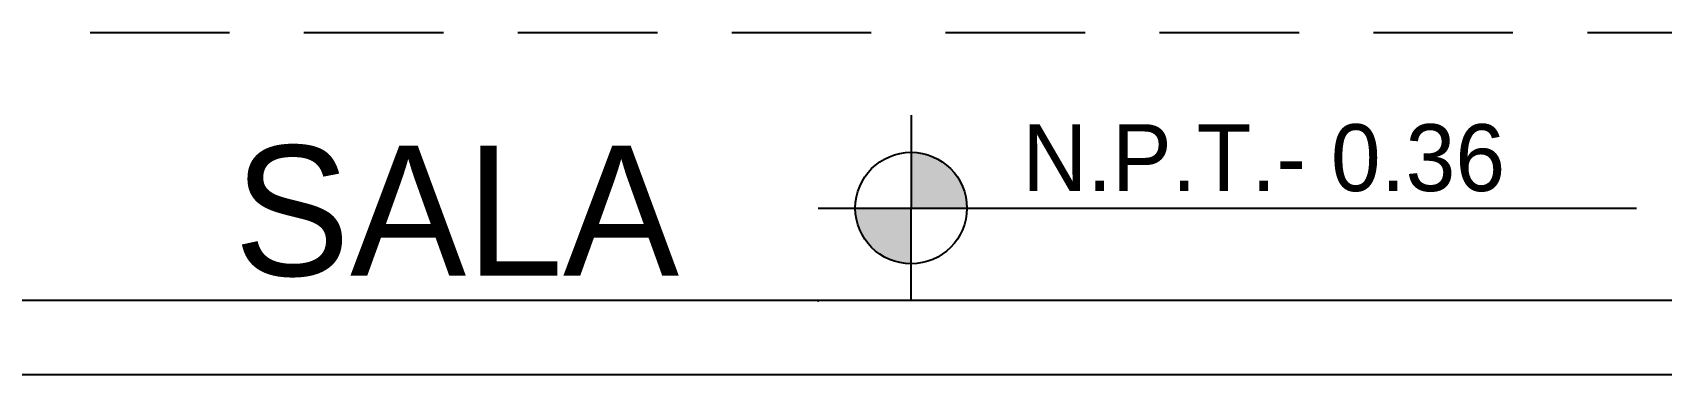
# Model space of a CAD drawing. Header units: metres. Extents: x -58 to 722, y -1100 to 345.
# Drawn here: x 201.19 to 203.379, y -486.305 to -485.845 of the extents above; entities that cross this region are included whole.
import ezdxf
from ezdxf.enums import TextEntityAlignment as Align

# ---------------------------------------------------------------- set-up
doc = ezdxf.new("R2010")
doc.units = ezdxf.units.M
doc.header["$MEASUREMENT"] = 0
doc.linetypes.add('HIDDEN2', pattern=[0.1875, 0.125, -0.0625])
doc.layers.get('0').update_dxf_attribs({"color": 255})
for name, color, linetype in [('A-INDICADORES', 149, 'Continuous'), ('A-TEXTOS', 131, 'Continuous'), ('FSR_ARQ_007PROYECCIONES', 200, 'HIDDEN2'), ('FSR_ARQ_014TEXTOS', 142, 'Continuous'), ('LOSA', 1, 'Continuous')]:
    doc.layers.add(name, color=color, linetype=linetype)
doc.styles.add('ESPACIOS', font='GOTHIC.TTF')

# ---------------------------------------------------------------- blocks, each defined once
blk = doc.blocks.new('ARP-NPT')
h = blk.add_hatch(color=256)
edge = h.paths.add_edge_path()
edge.add_ellipse((4.547473508864641e-13, 0), major_axis=(0.0530330085889924, 0.05303300858899069), ratio=0.9999999999999806, start_angle=314.99999999999943, end_angle=405.00000000000057, ccw=False)
edge.add_line((0.07500000009332553, 0), (-1.256356130241443e-13, 1.186550859046596e-15))
edge.add_line((4.547473508864641e-13, 0), (4.559339017455107e-13, 0.07500000009345113))
edge = h.paths.add_edge_path()
edge.add_line((-0.07500000009360974, 0), (-1.585814812798958e-13, -1.186550859046596e-15))
edge.add_line((4.547473508864641e-13, 0), (4.535608000274175e-13, -0.07500000009345113))
edge.add_ellipse((4.547473508864641e-13, 0), major_axis=(0.0530330085889924, 0.05303300858899069), ratio=0.9999999999999806, start_angle=134.9999999999994, end_angle=225.0000000000006, ccw=False)
for p, q in [((4.547473508864641e-13, 0.125), (4.547473508864641e-13, 0)), ((-0.1249999999995453, 0), (0.9750000000004775, 0)), ((1.023181539494544e-12, -0.125), (4.547473508864641e-13, 0))]:
    blk.add_line(p, q)
blk.add_circle((4.547473508864641e-13, 0), 0.075)
blk.add_point((-0.1249999999995453, -0.125))
at = {"layer": 'A-TEXTOS', "style": 'ESPACIOS'}
blk.add_attdef('N.P.T.', text='', height=0.09, dxfattribs=at).set_placement((0.4740896149224341, 0.02276895428546766), align=Align.CENTER)

msp = doc.modelspace()

# ---------------------------------------------------------------- linework, layer by layer
at = {"layer": 'FSR_ARQ_007PROYECCIONES', "ltscale": 1.5}
for p, q in [((193.7923337008389, -485.8445746559273), (216.1628913770188, -485.8445746559275)), ((193.7923337008389, -486.2045746559277), (216.1628913770188, -486.2045746559278))]:
    msp.add_line(p, q, dxfattribs=at)
at = {"layer": 'LOSA', "ltscale": 0.005}
for p, q in [((199.2289502034304, -486.2045746559276), (204.1289502034321, -486.2045746559276)), ((200.1789502034322, -486.3045746559275), (203.9789502034322, -486.3045746559275))]:
    msp.add_line(p, q, dxfattribs=at)

# ---------------------------------------------------------------- block references
at = {"layer": 'A-INDICADORES'}
msp.add_blockref('ARP-NPT', (202.3708979838462, -486.0806787620805), dxfattribs=at).add_auto_attribs({'N.P.T.': 'N.P.T.- 0.36'})

# ---------------------------------------------------------------- texts
at = {"layer": 'FSR_ARQ_014TEXTOS', "style": 'ESPACIOS'}
msp.add_text('SALA', height=0.175, dxfattribs=at).set_placement((201.4607337532863, -486.1717447680224))

doc.saveas('drawing.dxf')
